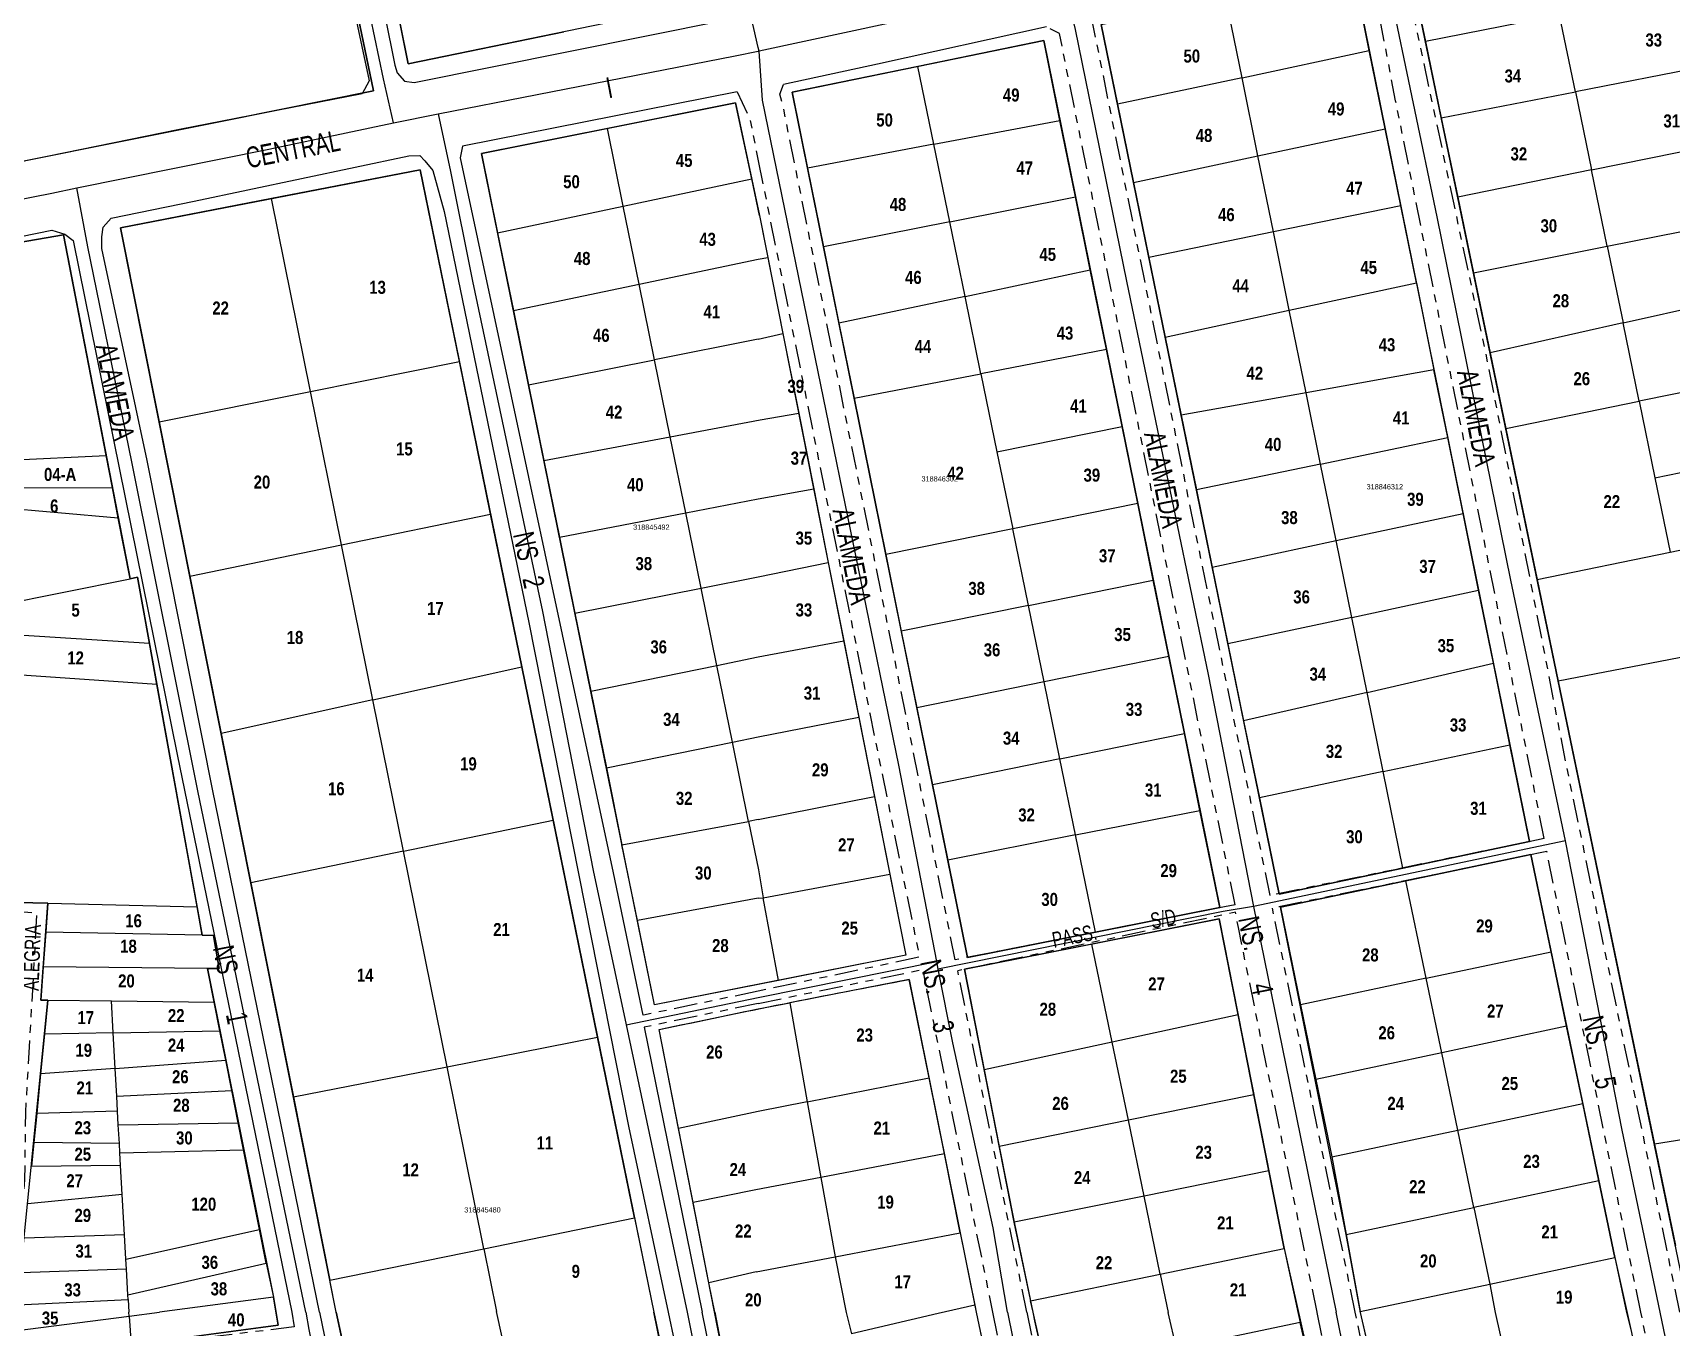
# Model space of a CAD drawing. Extents: x 205316 to 208372, y 4848714 to 4853250.
# Drawn here: x 205657.1 to 205971.5, y 4852564.6 to 4852812.9 of the extents above; entities that cross this region are included whole.
import ezdxf
from ezdxf.enums import TextEntityAlignment as Align

# ---------------------------------------------------------------- set-up
doc = ezdxf.new("R2010")
doc.units = 0
doc.header["$LTSCALE"] = 1.5
doc.header["$MEASUREMENT"] = 0
doc.linetypes.add('TRACO_25', pattern=[8, 3, -1, 1, -1, 1, -1])
for name, color, linetype in [('CD-MALHA-LOTES', 40, 'CONTINUOUS'), ('CD_TXT_QUADRA', 7, 'CONTINUOUS'), ('RU-QUADRAS', 6, 'CONTINUOUS'), ('SV-EIXO-RUA-N-PAV', 6, 'CONTINUOUS'), ('SV-EIXO-RUA-PAV', 20, 'CONTINUOUS'), ('SV-RUA-NAO-PAV-S-GUIA-C-GUIA', 7, 'CONTINUOUS'), ('SV-RUA-PAVIM-S-GUIA-C-GUIA', 7, 'CONTINUOUS'), ('SV-TXT-RUA-N-PAV-S-GUIA-C-GUIA', 7, 'CONTINUOUS'), ('SV-TXT-RUA-PAV-S-GUIA-C-GUIA', 7, 'CONTINUOUS'), ('Th_NmrPort', 7, 'CONTINUOUS')]:
    doc.layers.add(name, color=color, linetype=linetype)
doc.styles.add('ARIAL', font='arial.ttf')
doc.styles.add('ROMANS', font='arial.ttf', dxfattribs={"height": 0.2})
doc.styles.get("Standard").update_dxf_attribs({"font": 'swisscbo.ttf'})

msp = doc.modelspace()

# ---------------------------------------------------------------- linework, layer by layer
at = {"layer": 'CD-MALHA-LOTES', "linetype": 'Continuous'}
for p, q in [((205913.56, 4852809.53), (205910.58, 4852824.26)), ((205889.14, 4852804.33), (205886.09, 4852819.36)), ((205922.76, 4852818.9), (205924.33, 4852811.29)), ((205950.08, 4852816.3), (205924.33, 4852811.29)), ((205953.11, 4852801.64), (205950.08, 4852816.3)), ((205862.14, 4852814.56), (205865.27, 4852799.24)), ((205851.1, 4852811.45), (205826.94, 4852806.5)), ((205854.21, 4852796.14), (205851.1, 4852811.45)), ((205889.14, 4852804.33), (205913.56, 4852809.53)), ((205916.61, 4852794.52), (205913.56, 4852809.53)), ((205924.33, 4852811.29), (205927.38, 4852796.63)), ((205826.94, 4852806.5), (205802.82, 4852801.55)), ((205830.01, 4852791.56), (205826.94, 4852806.5)), ((205977.99, 4852806.49), (205953.11, 4852801.64)), ((205889.14, 4852804.33), (205865.27, 4852799.24)), ((205892.2, 4852789.32), (205889.14, 4852804.33)), ((205802.82, 4852801.55), (205805.78, 4852786.96)), ((205865.27, 4852799.24), (205868.34, 4852784.24)), ((205927.38, 4852796.63), (205953.11, 4852801.64)), ((205953.11, 4852801.64), (205956.2, 4852786.65)), ((205830.01, 4852791.56), (205854.21, 4852796.14)), ((205857.18, 4852781.49), (205854.21, 4852796.14)), ((205927.38, 4852796.63), (205930.54, 4852781.42)), ((205770.43, 4852779.69), (205767.4, 4852794.6)), ((205892.2, 4852789.32), (205916.61, 4852794.52)), ((205919.6, 4852779.74), (205916.61, 4852794.52)), ((205830.01, 4852791.56), (205805.78, 4852786.96)), ((205833.06, 4852776.7), (205830.01, 4852791.56)), ((205956.2, 4852786.65), (205980.96, 4852791.69)), ((205805.78, 4852786.96), (205808.83, 4852771.89)), ((205868.34, 4852784.24), (205892.2, 4852789.32)), ((205895.17, 4852774.74), (205892.2, 4852789.32)), ((205956.2, 4852786.65), (205930.54, 4852781.42)), ((205959.22, 4852772), (205956.2, 4852786.65)), ((205770.43, 4852779.69), (205795.08, 4852784.93)), ((205796.58, 4852777.92), (205795.08, 4852784.93)), ((205868.34, 4852784.24), (205871.28, 4852769.85)), ((205710.43, 4852744.13), (205702.95, 4852781.13)), ((205833.06, 4852776.7), (205857.18, 4852781.49)), ((205860.03, 4852767.45), (205857.18, 4852781.49)), ((205930.54, 4852781.42), (205933.55, 4852766.92)), ((205746.32, 4852774.57), (205770.43, 4852779.69)), ((205773.48, 4852764.71), (205770.43, 4852779.69)), ((205796.58, 4852777.92), (205798.17, 4852769.87)), ((205919.6, 4852779.74), (205895.17, 4852774.74)), ((205922.59, 4852764.99), (205919.6, 4852779.74)), ((205746.32, 4852774.57), (205749.35, 4852759.66)), ((205833.06, 4852776.7), (205808.83, 4852771.89)), ((205836, 4852762.38), (205833.06, 4852776.7)), ((205895.17, 4852774.74), (205871.28, 4852769.85)), ((205898.22, 4852759.72), (205895.17, 4852774.74)), ((205959.22, 4852772), (205983.93, 4852776.88)), ((205808.83, 4852771.89), (205811.8, 4852757.27)), ((205933.55, 4852766.92), (205959.22, 4852772)), ((205959.22, 4852772), (205962.25, 4852757.3)), ((205773.48, 4852764.71), (205796.33, 4852769.49)), ((205796.33, 4852769.49), (205798.17, 4852769.87)), ((205798.17, 4852769.87), (205801.06, 4852755.26)), ((205871.28, 4852769.85), (205874.4, 4852754.57)), ((205749.35, 4852759.66), (205773.48, 4852764.71)), ((205776.43, 4852750.22), (205773.48, 4852764.71)), ((205836, 4852762.38), (205860.03, 4852767.45)), ((205863.13, 4852752.18), (205860.03, 4852767.45)), ((205898.22, 4852759.72), (205922.59, 4852764.99)), ((205922.59, 4852764.99), (205925.97, 4852748.29)), ((205933.55, 4852766.92), (205936.74, 4852751.57)), ((205836, 4852762.38), (205811.8, 4852757.27)), ((205839.04, 4852747.55), (205836, 4852762.38)), ((205962.25, 4852757.3), (205986.75, 4852762.81)), ((205749.35, 4852759.66), (205752.25, 4852745.42)), ((205874.4, 4852754.57), (205898.22, 4852759.72)), ((205901.44, 4852743.91), (205898.22, 4852759.72)), ((205796.32, 4852754.18), (205801.06, 4852755.26)), ((205801.06, 4852755.26), (205804.08, 4852739.97)), ((205811.8, 4852757.27), (205814.71, 4852742.88)), ((205962.25, 4852757.3), (205936.74, 4852751.57)), ((205965.35, 4852742.27), (205962.25, 4852757.3)), ((205796.32, 4852754.18), (205776.43, 4852750.22)), ((205863.13, 4852752.18), (205839.04, 4852747.55)), ((205866.13, 4852737.42), (205863.13, 4852752.18)), ((205874.4, 4852754.57), (205877.46, 4852739.62)), ((205710.43, 4852744.13), (205738.99, 4852749.86)), ((205744.97, 4852720.6), (205738.99, 4852749.86)), ((205752.25, 4852745.42), (205776.43, 4852750.22)), ((205779.44, 4852735.44), (205776.43, 4852750.22)), ((205936.74, 4852751.57), (205939.76, 4852737.02)), ((205814.71, 4852742.88), (205839.04, 4852747.55)), ((205839.04, 4852747.55), (205842.11, 4852732.58)), ((205925.97, 4852748.29), (205901.44, 4852743.91)), ((205928.61, 4852735.29), (205925.97, 4852748.29)), ((205989.86, 4852747.3), (205965.35, 4852742.27)), ((205681.38, 4852738.3), (205710.43, 4852744.13)), ((205716.39, 4852714.7), (205710.43, 4852744.13)), ((205752.25, 4852745.42), (205755.2, 4852730.89)), ((205814.71, 4852742.88), (205820.8, 4852712.84)), ((205901.44, 4852743.91), (205877.46, 4852739.62)), ((205904.23, 4852730.22), (205901.44, 4852743.91)), ((205796.66, 4852738.67), (205804.08, 4852739.97)), ((205804.08, 4852739.97), (205806.96, 4852725.44)), ((205877.46, 4852739.62), (205880.39, 4852725.26)), ((205939.76, 4852737.02), (205965.35, 4852742.27)), ((205965.35, 4852742.27), (205968.38, 4852727.58)), ((205681.38, 4852738.3), (205687.27, 4852708.69)), ((205779.44, 4852735.44), (205796.66, 4852738.67)), ((205842.11, 4852732.58), (205866.13, 4852737.42)), ((205869.13, 4852722.63), (205866.13, 4852737.42)), ((205939.76, 4852737.02), (205945.77, 4852708.1)), ((205755.2, 4852730.89), (205779.44, 4852735.44)), ((205782.41, 4852720.86), (205779.44, 4852735.44)), ((205904.23, 4852730.22), (205928.61, 4852735.29)), ((205931.56, 4852720.73), (205928.61, 4852735.29)), ((205652.47, 4852730.99), (205671.22, 4852731.85)), ((205672.41, 4852725.65), (205671.22, 4852731.85)), ((205755.2, 4852730.89), (205758.18, 4852716.22)), ((205842.11, 4852732.58), (205845.15, 4852717.77)), ((205904.23, 4852730.22), (205880.39, 4852725.26)), ((205907.22, 4852715.52), (205904.23, 4852730.22)), ((205968.38, 4852727.58), (205992.81, 4852732.59)), ((205968.38, 4852727.58), (205971.32, 4852713.34)), ((205672.41, 4852725.65), (205649.73, 4852725.56)), ((205673.54, 4852719.83), (205672.41, 4852725.65)), ((205796.32, 4852723.52), (205806.96, 4852725.44)), ((205806.96, 4852725.44), (205809.74, 4852711.35)), ((205880.39, 4852725.26), (205883.42, 4852710.44)), ((205673.54, 4852719.83), (205649.65, 4852721.91)), ((205716.39, 4852714.7), (205744.97, 4852720.6)), ((205750.95, 4852691.34), (205744.97, 4852720.6)), ((205758.18, 4852716.22), (205782.41, 4852720.86)), ((205782.41, 4852720.86), (205796.32, 4852723.52)), ((205785.35, 4852706.42), (205782.41, 4852720.86)), ((205869.13, 4852722.63), (205845.15, 4852717.77)), ((205872.11, 4852707.92), (205869.13, 4852722.63)), ((205907.22, 4852715.52), (205931.56, 4852720.73)), ((205934.54, 4852706.01), (205931.56, 4852720.73)), ((205675.79, 4852708.2), (205673.54, 4852719.83)), ((205845.15, 4852717.77), (205820.8, 4852712.84)), ((205848.17, 4852703.1), (205845.15, 4852717.77)), ((205971.32, 4852713.34), (205995.67, 4852718.33)), ((205687.27, 4852708.69), (205716.39, 4852714.7)), ((205722.39, 4852684.99), (205716.39, 4852714.7)), ((205758.18, 4852716.22), (205761.15, 4852701.6)), ((205883.42, 4852710.44), (205907.22, 4852715.52)), ((205910.21, 4852700.81), (205907.22, 4852715.52)), ((205796.32, 4852708.6), (205809.74, 4852711.35)), ((205809.74, 4852711.35), (205812.72, 4852696.32)), ((205820.8, 4852712.84), (205823.77, 4852698.18)), ((205945.77, 4852708.1), (205971.32, 4852713.34)), ((205649.24, 4852702.89), (205675.79, 4852708.2)), ((205687.27, 4852708.69), (205693.28, 4852678.5)), ((205785.35, 4852706.42), (205796.32, 4852708.6)), ((205883.42, 4852710.44), (205886.43, 4852695.73)), ((205945.77, 4852708.1), (205949.82, 4852688.58)), ((205761.15, 4852701.6), (205785.35, 4852706.42)), ((205788.37, 4852691.59), (205785.35, 4852706.42)), ((205848.17, 4852703.1), (205872.11, 4852707.92)), ((205875.08, 4852693.33), (205872.11, 4852707.92)), ((205910.21, 4852700.81), (205934.54, 4852706.01)), ((205937.38, 4852692.02), (205934.54, 4852706.01)), ((205848.17, 4852703.1), (205823.77, 4852698.18)), ((205851.18, 4852688.44), (205848.17, 4852703.1)), ((205761.15, 4852701.6), (205764.19, 4852686.65)), ((205910.21, 4852700.81), (205886.43, 4852695.73)), ((205913.14, 4852686.41), (205910.21, 4852700.81)), ((205679.54, 4852695.78), (205648.37, 4852697.77)), ((205680.96, 4852687.92), (205679.54, 4852695.78)), ((205796.32, 4852693.21), (205812.72, 4852696.32)), ((205812.72, 4852696.32), (205815.61, 4852681.68)), ((205823.77, 4852698.18), (205826.76, 4852683.45)), ((205886.43, 4852695.73), (205889.45, 4852680.93)), ((205999.7, 4852698.22), (205949.82, 4852688.58)), ((205788.37, 4852691.59), (205796.32, 4852693.21)), ((205875.08, 4852693.33), (205851.18, 4852688.44)), ((205878.08, 4852678.53), (205875.08, 4852693.33)), ((205680.96, 4852687.92), (205647.09, 4852690.23)), ((205722.39, 4852684.99), (205750.95, 4852691.34)), ((205756.97, 4852661.92), (205750.95, 4852691.34)), ((205764.19, 4852686.65), (205788.37, 4852691.59)), ((205791.37, 4852676.87), (205788.37, 4852691.59)), ((205913.14, 4852686.41), (205937.38, 4852692.02)), ((205940.55, 4852676.38), (205937.38, 4852692.02)), ((205688.67, 4852645.28), (205680.96, 4852687.92)), ((205764.19, 4852686.65), (205767.18, 4852671.92)), ((205851.18, 4852688.44), (205826.76, 4852683.45)), ((205854.21, 4852673.65), (205851.18, 4852688.44)), ((205913.14, 4852686.41), (205889.45, 4852680.93)), ((205916.23, 4852671.21), (205913.14, 4852686.41)), ((205949.82, 4852688.58), (205968.27, 4852599.76)), ((205722.39, 4852684.99), (205693.28, 4852678.5)), ((205728.26, 4852655.95), (205722.39, 4852684.99)), ((205826.76, 4852683.45), (205829.76, 4852668.65)), ((205796.32, 4852677.89), (205815.61, 4852681.68)), ((205815.61, 4852681.68), (205818.62, 4852666.46)), ((205889.45, 4852680.93), (205892.47, 4852666.16)), ((205693.28, 4852678.5), (205698.97, 4852649.87)), ((205767.18, 4852671.92), (205791.37, 4852676.87)), ((205791.37, 4852676.87), (205796.32, 4852677.89)), ((205794.46, 4852661.67), (205791.37, 4852676.87)), ((205854.21, 4852673.65), (205878.08, 4852678.53)), ((205881.08, 4852663.77), (205878.08, 4852678.53)), ((205854.21, 4852673.65), (205829.76, 4852668.65)), ((205857.21, 4852659.06), (205854.21, 4852673.65)), ((205916.23, 4852671.21), (205940.55, 4852676.38)), ((205944.31, 4852657.8), (205940.55, 4852676.38)), ((205767.18, 4852671.92), (205770.18, 4852657.17)), ((205916.23, 4852671.21), (205892.47, 4852666.16)), ((205920, 4852652.68), (205916.23, 4852671.21)), ((205829.76, 4852668.65), (205832.68, 4852654.22)), ((205796.32, 4852662.02), (205818.62, 4852666.46)), ((205818.62, 4852666.46), (205821.57, 4852651.53)), ((205892.47, 4852666.16), (205896.25, 4852647.68)), ((205728.26, 4852655.95), (205756.97, 4852661.92)), ((205765.49, 4852620.26), (205756.97, 4852661.92)), ((205770.18, 4852657.17), (205794.46, 4852661.67)), ((205796.32, 4852662.02), (205794.46, 4852661.67)), ((205794.46, 4852661.67), (205796.36, 4852652.37)), ((205857.21, 4852659.06), (205881.08, 4852663.77)), ((205884.86, 4852645.13), (205881.08, 4852663.77)), ((205857.21, 4852659.06), (205832.68, 4852654.22)), ((205861.03, 4852640.43), (205857.21, 4852659.06)), ((205920, 4852652.68), (205944.31, 4852657.8)), ((205728.26, 4852655.95), (205698.97, 4852649.87)), ((205736.62, 4852614.61), (205728.26, 4852655.95)), ((205773.13, 4852642.68), (205770.18, 4852657.17)), ((205944.57, 4852655.29), (205920.6, 4852650.25)), ((205948.45, 4852636.67), (205944.57, 4852655.29)), ((205796.36, 4852652.37), (205797.25, 4852647.02)), ((205797.25, 4852647.02), (205821.57, 4852651.53)), ((205821.57, 4852651.53), (205824.64, 4852636.03)), ((205832.68, 4852654.22), (205836.46, 4852635.59)), ((205896.25, 4852647.68), (205920, 4852652.68)), ((205698.97, 4852649.87), (205707.13, 4852608.85)), ((205920.6, 4852650.25), (205896.51, 4852645.19)), ((205924.49, 4852631.59), (205920.6, 4852650.25)), ((205654.23, 4852646.11), (205660.03, 4852645.97)), ((205660.03, 4852645.97), (205659.63, 4852640.41)), ((205660.03, 4852645.97), (205688.67, 4852645.28)), ((205689.65, 4852639.84), (205688.67, 4852645.28)), ((205796.32, 4852646.91), (205773.13, 4852642.68)), ((205796.32, 4852646.91), (205797.25, 4852647.02)), ((205800.23, 4852631.16), (205797.25, 4852647.02)), ((205896.51, 4852645.19), (205900.37, 4852626.48)), ((205884.79, 4852642.99), (205860.33, 4852638.14)), ((205861.03, 4852640.43), (205884.86, 4852645.13)), ((205888.41, 4852624.55), (205884.79, 4852642.99)), ((205659.63, 4852640.41), (205659.15, 4852633.74)), ((205689.65, 4852639.84), (205659.63, 4852640.41)), ((205836.46, 4852635.59), (205861.03, 4852640.43)), ((205824.64, 4852636.03), (205800.23, 4852631.16)), ((205860.33, 4852638.14), (205835.89, 4852633.3)), ((205864.23, 4852619.3), (205860.33, 4852638.14)), ((205924.49, 4852631.59), (205948.45, 4852636.67)), ((205951.42, 4852622.38), (205948.45, 4852636.67)), ((205690.65, 4852633.46), (205659.15, 4852633.74)), ((205690.65, 4852633.46), (205692.9, 4852633.44)), ((205691.94, 4852627), (205690.65, 4852633.46)), ((205835.89, 4852633.3), (205839.68, 4852613.99)), ((205800.23, 4852631.16), (205796.32, 4852630.38)), ((205825.3, 4852631.35), (205802.36, 4852626.87)), ((205829.09, 4852612.5), (205825.3, 4852631.35)), ((205924.49, 4852631.59), (205900.37, 4852626.48)), ((205927.47, 4852617.3), (205924.49, 4852631.59)), ((205660.01, 4852627.38), (205659.37, 4852620.87)), ((205660.01, 4852627.38), (205672.21, 4852627.24)), ((205672.55, 4852621.11), (205672.21, 4852627.24)), ((205672.21, 4852627.24), (205691.94, 4852627)), ((205693.04, 4852621.48), (205691.94, 4852627)), ((205796.32, 4852625.69), (205802.36, 4852626.87)), ((205802.36, 4852626.87), (205805.73, 4852607.88)), ((205900.37, 4852626.48), (205903.32, 4852612.18)), ((205888.41, 4852624.55), (205864.23, 4852619.3)), ((205891.42, 4852609.22), (205888.41, 4852624.55)), ((205659.37, 4852620.87), (205658.62, 4852613.22)), ((205672.55, 4852621.11), (205659.37, 4852620.87)), ((205672.55, 4852621.11), (205693.04, 4852621.48)), ((205672.93, 4852614.29), (205672.55, 4852621.11)), ((205694.16, 4852615.87), (205693.04, 4852621.48)), ((205736.62, 4852614.61), (205765.49, 4852620.26)), ((205772.58, 4852585.62), (205765.49, 4852620.26)), ((205951.42, 4852622.38), (205927.47, 4852617.3)), ((205954.51, 4852607.54), (205951.42, 4852622.38)), ((205864.23, 4852619.3), (205839.68, 4852613.99)), ((205867.34, 4852604.36), (205864.23, 4852619.3)), ((205927.47, 4852617.3), (205903.32, 4852612.18)), ((205930.56, 4852602.46), (205927.47, 4852617.3)), ((205672.93, 4852614.29), (205658.62, 4852613.22)), ((205672.93, 4852614.29), (205694.16, 4852615.87)), ((205673.23, 4852608.98), (205672.93, 4852614.29)), ((205695.32, 4852610.05), (205694.16, 4852615.87)), ((205707.13, 4852608.85), (205736.62, 4852614.61)), ((205743.68, 4852579.7), (205736.62, 4852614.61)), ((205839.68, 4852613.99), (205842.56, 4852599.33)), ((205658.62, 4852613.22), (205657.88, 4852605.63)), ((205805.73, 4852607.88), (205829.09, 4852612.5)), ((205832.03, 4852597.9), (205829.09, 4852612.5)), ((205903.32, 4852612.18), (205906.39, 4852597.34)), ((205673.23, 4852608.98), (205695.32, 4852610.05)), ((205673.39, 4852606.1), (205673.23, 4852608.98)), ((205696.56, 4852603.84), (205695.32, 4852610.05)), ((205707.13, 4852608.85), (205714.14, 4852573.65)), ((205805.73, 4852607.88), (205796.32, 4852606.02)), ((205805.73, 4852607.88), (205808.35, 4852593.38)), ((205891.42, 4852609.22), (205867.34, 4852604.36)), ((205894.28, 4852594.63), (205891.42, 4852609.22)), ((205930.56, 4852602.46), (205954.51, 4852607.54)), ((205957.59, 4852592.71), (205954.51, 4852607.54)), ((205657.88, 4852605.63), (205657.33, 4852600.09)), ((205673.39, 4852606.1), (205657.88, 4852605.63)), ((205673.54, 4852603.45), (205673.39, 4852606.1)), ((205796.32, 4852606.02), (205781.03, 4852602.78)), ((205867.34, 4852604.36), (205842.56, 4852599.33)), ((205870.35, 4852589.8), (205867.34, 4852604.36)), ((205673.54, 4852603.45), (205696.56, 4852603.84)), ((205673.74, 4852599.89), (205673.54, 4852603.45)), ((205697.59, 4852598.67), (205696.56, 4852603.84)), ((205783.83, 4852588.56), (205781.03, 4852602.78)), ((205906.39, 4852597.34), (205930.56, 4852602.46)), ((205933.65, 4852587.63), (205930.56, 4852602.46)), ((205993.16, 4852603.64), (205968.27, 4852599.76)), ((205657.33, 4852600.09), (205656.88, 4852595.48)), ((205673.74, 4852599.89), (205657.33, 4852600.09)), ((205673.84, 4852598.07), (205673.74, 4852599.89)), ((205673.84, 4852598.07), (205697.59, 4852598.67)), ((205673.97, 4852595.68), (205673.84, 4852598.07)), ((205700.63, 4852583.41), (205697.59, 4852598.67)), ((205842.56, 4852599.33), (205845.43, 4852584.76)), ((205968.27, 4852599.76), (205972.31, 4852580.33)), ((205673.97, 4852595.68), (205656.88, 4852595.48)), ((205674.28, 4852590.12), (205673.97, 4852595.68)), ((205832.03, 4852597.9), (205808.35, 4852593.38)), ((205835.08, 4852582.75), (205832.03, 4852597.9)), ((205906.39, 4852597.34), (205909.13, 4852582.4)), ((205808.35, 4852593.38), (205795.83, 4852590.99)), ((205808.35, 4852593.38), (205811.09, 4852578.17)), ((205894.28, 4852594.63), (205870.35, 4852589.8)), ((205897.21, 4852579.72), (205894.28, 4852594.63)), ((205957.59, 4852592.71), (205933.65, 4852587.63)), ((205960.66, 4852577.99), (205957.59, 4852592.71)), ((205674.28, 4852590.12), (205656.16, 4852588.28)), ((205674.72, 4852582.33), (205674.28, 4852590.12)), ((205795.83, 4852590.99), (205783.83, 4852588.56)), ((205786.86, 4852573.18), (205783.83, 4852588.56)), ((205870.35, 4852589.8), (205845.43, 4852584.76)), ((205873.45, 4852574.83), (205870.35, 4852589.8)), ((205743.68, 4852579.7), (205772.58, 4852585.62)), ((205772.58, 4852585.62), (205776.28, 4852567.53)), ((205909.13, 4852582.4), (205933.65, 4852587.63)), ((205933.65, 4852587.63), (205936.72, 4852572.92)), ((205674.72, 4852582.33), (205655.51, 4852581.74)), ((205674.98, 4852577.7), (205674.72, 4852582.33)), ((205674.98, 4852577.7), (205700.63, 4852583.41)), ((205701.93, 4852576.9), (205700.63, 4852583.41)), ((205811.09, 4852578.17), (205835.08, 4852582.75)), ((205835.08, 4852582.75), (205837.87, 4852568.86)), ((205845.43, 4852584.76), (205848.59, 4852569.72)), ((205909.13, 4852582.4), (205911.83, 4852567.65)), ((205714.14, 4852573.65), (205743.68, 4852579.7)), ((205743.68, 4852579.7), (205746.13, 4852567.62)), ((205873.45, 4852574.83), (205897.21, 4852579.72)), ((205897.21, 4852579.72), (205899.94, 4852567.27)), ((205675.08, 4852575.76), (205674.98, 4852577.7)), ((205675.36, 4852570.86), (205701.93, 4852576.9)), ((205795.95, 4852575.28), (205811.09, 4852578.17)), ((205811.09, 4852578.17), (205813.17, 4852567.46)), ((205936.72, 4852572.92), (205960.66, 4852577.99)), ((205960.66, 4852577.99), (205962.94, 4852567.47)), ((205675.08, 4852575.76), (205654.85, 4852575.07)), ((205675.36, 4852570.86), (205675.08, 4852575.76)), ((205715.35, 4852567.53), (205714.14, 4852573.65)), ((205795.95, 4852575.28), (205786.86, 4852573.18)), ((205787.97, 4852567.53), (205786.86, 4852573.18)), ((205848.59, 4852569.72), (205873.45, 4852574.83)), ((205873.45, 4852574.83), (205874.99, 4852567.45)), ((205911.83, 4852567.65), (205936.72, 4852572.92)), ((205936.72, 4852572.92), (205937.72, 4852567.45)), ((205654.24, 4852568.96), (205675.41, 4852569.95)), ((205675.41, 4852569.95), (205675.36, 4852570.86)), ((205675.41, 4852569.95), (205675.54, 4852567.53)), ((205704.23, 4852565.02), (205703.3, 4852570.39)), ((205849.04, 4852567.53), (205848.59, 4852569.72)), ((205653.7, 4852563.96), (205675.6, 4852566.77)), ((205675.6, 4852566.77), (205675.54, 4852567.53)), ((205675.6, 4852566.77), (205681.47, 4852567.51)), ((205675.6, 4852566.77), (205676, 4852561.24)), ((205715.35, 4852567.53), (205720.36, 4852544.05)), ((205750, 4852550.11), (205746.13, 4852567.62)), ((205778.69, 4852555.94), (205776.28, 4852567.53)), ((205787.97, 4852567.53), (205789.78, 4852558.12)), ((205837.87, 4852568.86), (205830.83, 4852567.27)), ((205837.87, 4852568.86), (205838.14, 4852567.53)), ((205838.14, 4852567.53), (205841.09, 4852553.61)), ((205851.73, 4852555.56), (205849.04, 4852567.53)), ((205876.58, 4852560.54), (205874.99, 4852567.45)), ((205899.94, 4852567.27), (205900.32, 4852565.56)), ((205911.87, 4852567.45), (205911.83, 4852567.65)), ((205915.23, 4852553.02), (205911.87, 4852567.45)), ((205937.72, 4852567.45), (205939.75, 4852558.33)), ((205962.94, 4852567.47), (205963.86, 4852563.61)), ((205676, 4852561.24), (205704.23, 4852565.02)), ((205900.32, 4852565.56), (205876.58, 4852560.54)), ((205903.67, 4852550.82), (205900.32, 4852565.56))]:
    msp.add_line(p, q, dxfattribs=at)
at = {"layer": 'CD-MALHA-LOTES', "linetype": 'Continuous', "flags": 128}
for points in [[(205618.97, 4852790.99), (205618.81, 4852787.4), (205620.53, 4852783.39), (205624.74, 4852782.26), (205722.53, 4852801.8), (205676.83, 4853021.2), (205685.83, 4853023.06)], [(205726.13, 4852821.96), (205729.14, 4852806.98), (205759.05, 4852813.12)], [(205795.08, 4852784.93), (205791.95, 4852799.49), (205767.4, 4852794.6)], [(205767.4, 4852794.6), (205743.23, 4852789.78), (205746.32, 4852774.57)], [(205738.99, 4852749.86), (205731.46, 4852786.66), (205702.95, 4852781.13)], [(205702.95, 4852781.13), (205673.98, 4852775.51), (205681.38, 4852738.3)], [(205671.22, 4852731.85), (205663.03, 4852774.2), (205640.78, 4852770.37), (205640.79, 4852766.81)], [(205679.54, 4852695.78), (205677.24, 4852708.49), (205675.79, 4852708.2)], [(205796.32, 4852630.38), (205776.42, 4852626.46), (205773.13, 4852642.68)], [(205692.9, 4852633.44), (205691.79, 4852639.8), (205689.65, 4852639.84)], [(205659.15, 4852633.74), (205658.69, 4852627.4), (205660.01, 4852627.38)], [(205781.03, 4852602.78), (205777.29, 4852621.72), (205796.32, 4852625.69)], [(205701.93, 4852576.9), (205703.3, 4852570.39)], [(205703.3, 4852570.39), (205681.47, 4852567.51)], [(205813.17, 4852567.46), (205814.21, 4852563.37)], [(205830.83, 4852567.27), (205814.21, 4852563.37)]]:
    msp.add_lwpolyline(points, dxfattribs=at)
at = {"layer": 'RU-QUADRAS', "linetype": 'Continuous'}
for points in [[(205618.87, 4852787.51), (205618.97, 4852790.99), (205658.18, 4853065.09), (205736.93, 4853068.66), (205741.78, 4853044.93), (205682.89, 4853037.76), (205685.83, 4853023.06), (205676.83, 4853021.2), (205722.53, 4852801.8), (205624.31, 4852782.08, -0.455627)], [(205921.08, 4852826.95), (205971.82, 4852837.25), (206026.66, 4852567.34), (206028.31, 4852560.53), (206046.73, 4852471.23, -0.007509), (206052.43, 4852442.03, -0.011318), (206003.98, 4852431.77, 0.002937), (205984.74, 4852521.09), (205974.96, 4852567.53)], [(205673.98, 4852775.51), (205731.46, 4852786.66), (205776.28, 4852567.53), (205784.92, 4852526.45), (205796.29, 4852471.47), (205797.22, 4852466.35), (205804.2, 4852438.12), (205796.55, 4852436.33, 0.005787), (205746.94, 4852426.13), (205720.36, 4852544.05), (205715.35, 4852567.53)], [(205896.51, 4852645.19), (205944.57, 4852655.29), (205960.66, 4852577.99), (205963.86, 4852563.61), (205972.99, 4852519.29, 0.006566), (205995.68, 4852419.69, -0.004359), (205945.87, 4852414.14), (205937.69, 4852450.34), (205915.23, 4852553.02), (205911.87, 4852567.45), (205909.13, 4852582.4)], [(205835.89, 4852633.3), (205884.79, 4852642.99), (205897.21, 4852579.72), (205906.93, 4852536.37), (205910.44, 4852521.61), (205930.34, 4852433.72), (205881.77, 4852423.57), (205864.92, 4852496.82), (205855.41, 4852540.67, -0.010618), (205849.04, 4852567.53), (205845.43, 4852584.76)], [(205777.29, 4852621.72, -0.006395), (205825.3, 4852631.35), (205838.14, 4852567.53), (205841.09, 4852553.61), (205847.66, 4852524.12), (205850.69, 4852509.46), (205873.04, 4852407.26), (205823.56, 4852402.52), (205801.94, 4852499.7, 0.013287), (205796.42, 4852525.26), (205789.78, 4852558.12)]]:
    msp.add_lwpolyline(points, format="xyb", close=True, dxfattribs=at)
for points in [[(205682.89, 4853037.76), (205741.78, 4853044.93), (205788.01, 4852819.07), (205729.14, 4852806.98)], [(205862.14, 4852814.56), (205910.58, 4852824.26), (205944.31, 4852657.8), (205896.25, 4852647.68)], [(205802.82, 4852801.55), (205851.1, 4852811.45), (205884.86, 4852645.13), (205836.46, 4852635.59)], [(205743.23, 4852789.78), (205791.95, 4852799.49), (205796.58, 4852777.92), (205824.64, 4852636.03), (205776.42, 4852626.46)]]:
    msp.add_lwpolyline(points, close=True, dxfattribs=at)
msp.add_lwpolyline([(205640.78, 4852770.37), (205663.03, 4852774.2), (205675.79, 4852708.2), (205677.24, 4852708.49), (205689.65, 4852639.84), (205691.79, 4852639.8), (205692.9, 4852633.44), (205690.65, 4852633.46), (205703.3, 4852570.39), (205704.23, 4852565.02), (205653.34, 4852558.2)], dxfattribs=at)
msp.add_lwpolyline([(205653.7, 4852563.96), (205660.01, 4852627.38), (205658.69, 4852627.4), (205660.03, 4852645.97), (205654.23, 4852646.11), (205652.76, 4852626.57), (205654.11, 4852626.35), (205651.86, 4852613.23), (205650.83, 4852604.2, -0.008283), (205647.75, 4852570.8), (205645.87, 4852571.15), (205640.94, 4852555.68)], format="xyb", dxfattribs=at)
at = {"layer": 'SV-EIXO-RUA-N-PAV', "flags": 128}
for points in [[(205969.4, 4852567.53), (205962.05, 4852602.41), (205951.2, 4852657.91), (205940.75, 4852707.92), (205926.56, 4852777.62), (205917.52, 4852821.17), (205915.27, 4852834.24), (205913.86, 4852841.61), (205902.03, 4852897.97), (205891.71, 4852951.53), (205881.38, 4853003.15), (205870.41, 4853051.55), (205864.73, 4853080.75)], [(205796.32, 4852810.14), (205792.13, 4852828.4), (205785.55, 4852859.3), (205778.53, 4852892.93), (205770.34, 4852932.99), (205764.69, 4852961.45), (205758.45, 4852989.81), (205754.44, 4853007.39), (205751.43, 4853022.85), (205749.17, 4853032.84), (205747.29, 4853041.63), (205745.41, 4853051.24), (205743.86, 4853060.43), (205743.19, 4853067.96), (205743.06, 4853074.47)], [(205809.11, 4853047.03), (205817.5, 4853004.44), (205831.05, 4852941.2), (205842.67, 4852881.83), (205853.66, 4852828.58), (205855.16, 4852822.05), (205857.1, 4852813.6), (205866.95, 4852765.29), (205882.67, 4852689.85), (205891.33, 4852645.32), (205907.22, 4852567.53)], [(205844.17, 4852567.53), (205841.37, 4852583.7), (205833.63, 4852619.19), (205830.82, 4852633.34), (205830.57, 4852634.8), (205823.31, 4852672.43), (205807.82, 4852747.93), (205797.17, 4852800.05), (205796.49, 4852809.45), (205796.32, 4852810.14)], [(205951.2, 4852657.91), (205891.33, 4852645.32), (205885.52, 4852644.41), (205830.79, 4852633.3)], [(205796.32, 4852627.88), (205830.57, 4852634.8)], [(205771.01, 4852622.67), (205796.33, 4852627.88)], [(205844.17, 4852567.53), (205854.97, 4852514.12), (205856.05, 4852508.77), (205875.84, 4852421.83), (205877.12, 4852419.07), (205879.98, 4852417.27), (205882.91, 4852417.48), (205928.38, 4852427.4), (205931.48, 4852428.3), (205934.4, 4852430.36), (205935.32, 4852432.96), (205935.32, 4852435.68), (205920.92, 4852499.58), (205917.27, 4852517.69), (205907.22, 4852567.53)], [(206032.01, 4852567.53), (206040.81, 4852522.5), (206042.23, 4852515.22), (206045.98, 4852502.99), (206058.13, 4852444.51), (206058.55, 4852442.54), (206057.56, 4852438.92), (206054.89, 4852436.7), (206028.8, 4852431.97), (206003.69, 4852428.09), (206000.82, 4852428.28), (205997.38, 4852430.87), (205995.93, 4852433.87), (205981.75, 4852507.95), (205979.47, 4852518.95), (205969.4, 4852567.53)]]:
    msp.add_lwpolyline(points, dxfattribs=at)
at = {"layer": 'SV-EIXO-RUA-PAV', "flags": 128}
for points in [[(205726.37, 4852795.69), (205724.39, 4852804.11), (205701.11, 4852915.17), (205687.33, 4852982.76)], [(206316.76, 4852792.55), (206309.87, 4852792.68), (206303.13, 4852794.74), (206286.56, 4852801.66), (206258.48, 4852812.34), (206228.3, 4852823.59), (206161.89, 4852847.33), (206110.61, 4852865.77), (206095.55, 4852870.2), (206035.55, 4852858.21), (205975.31, 4852846.25), (205915.27, 4852834.24), (205855.16, 4852822.05), (205796.49, 4852809.45), (205796.32, 4852809.42)], [(205610.11, 4852772.68), (205627.53, 4852775.65), (205660.8, 4852782.2), (205665.6, 4852783.23), (205702.41, 4852790.61), (205726.37, 4852795.69), (205734.9, 4852797.42), (205791.88, 4852808.55), (205796.32, 4852809.42)], [(205734.9, 4852797.42), (205737.27, 4852786.35), (205741.48, 4852765.28), (205754.92, 4852701.91), (205764.67, 4852652.25), (205771.01, 4852622.67), (205782.67, 4852567.53)], [(205709.5, 4852567.53), (205688.79, 4852667.53), (205676.15, 4852730.63), (205667.72, 4852771.86), (205665.6, 4852783.23)], [(205709.5, 4852567.53), (205710.09, 4852564.19), (205720.84, 4852510.44), (205732.78, 4852466.28)], [(205782.67, 4852567.53), (205796.32, 4852499.82)]]:
    msp.add_lwpolyline(points, dxfattribs=at)
at = {"layer": 'SV-RUA-NAO-PAV-S-GUIA-C-GUIA', "linetype": 'TRACO_25', "flags": 128}
for points in [[(205947.12, 4852658.36), (205918.62, 4852799.9), (205913.59, 4852826.27)], [(205973.15, 4852567.53), (205951.52, 4852671.83), (205936.55, 4852748.54), (205921.99, 4852816.85), (205920.41, 4852823.58), (205919.7, 4852826.7), (205919.96, 4852827.41)], [(205894.55, 4852647.48), (205878.53, 4852725.4), (205860.41, 4852815.31), (205860.81, 4852815.89)], [(205887.81, 4852645.68), (205855.55, 4852805.67), (205854.14, 4852812.8), (205851.64, 4852814.08)], [(205834.13, 4852635.1), (205801.1, 4852798.82), (205800.48, 4852801.18), (205801.19, 4852803.03)], [(205792.28, 4852801.6), (205794.68, 4852796.57), (205796.33, 4852788.4)], [(205796.33, 4852788.4), (205817.73, 4852682.34), (205827.26, 4852635.62), (205796.32, 4852629.09)], [(205947.12, 4852658.36), (205894.55, 4852647.48)], [(205947.63, 4852655.88), (205894.98, 4852645)], [(205965.66, 4852567.53), (205952.94, 4852629.79), (205947.63, 4852655.88)], [(205887.81, 4852645.68), (205834.13, 4852635.1)], [(205651.6, 4852567.54), (205654.55, 4852580.53), (205655.6, 4852592.91), (205655.78, 4852605.86), (205656.49, 4852618.42), (205657.95, 4852644.09), (205654.7, 4852644.29), (205654.54, 4852625.09), (205653.41, 4852605.95), (205651.64, 4852584.86), (205648.07, 4852568.07), (205647.89, 4852567.54)], [(205903.56, 4852567.53), (205888.44, 4852641.31), (205887.91, 4852644.24), (205834.6, 4852633.01)], [(205910.87, 4852567.53), (205894.98, 4852645)], [(205796.32, 4852626.75), (205827.85, 4852633.25), (205841.29, 4852567.53)], [(205847.84, 4852567.53), (205834.6, 4852633.01)], [(205796.32, 4852629.09), (205774.17, 4852624.47)], [(205796.33, 4852626.75), (205774.46, 4852622.2)], [(205707.28, 4852564.68), (205686.08, 4852562.15), (205676.12, 4852560.63), (205652.38, 4852557.87), (205649.32, 4852558.48), (205650.97, 4852564.74), (205651.6, 4852567.54)], [(205841.29, 4852567.53), (205852.16, 4852514.59), (205854.68, 4852502.27), (205872.88, 4852419.49), (205873.57, 4852416.95), (205874.69, 4852414.49), (205876.16, 4852413.97), (205936.46, 4852425.94), (205939.47, 4852426.68), (205940.36, 4852427.59), (205940.45, 4852428.94), (205939.81, 4852431.5), (205930.32, 4852476.38), (205924.32, 4852505.65), (205921.67, 4852514.79), (205921.16, 4852517.27), (205910.87, 4852567.53)], [(205847.84, 4852567.53), (205858.49, 4852514.83), (205859.56, 4852509.53), (205879.25, 4852423), (205879.93, 4852421.55), (205880.9, 4852420.93), (205882.4, 4852421.04), (205927.5, 4852430.88), (205929.91, 4852431.58), (205931.4, 4852432.63), (205931.73, 4852433.58), (205931.73, 4852435.28), (205917.41, 4852498.83), (205913.75, 4852516.98), (205903.56, 4852567.53)], [(206035.78, 4852567.53), (206045.06, 4852522.1), (206048, 4852507.74), (206062.56, 4852435.75), (206039, 4852432.15), (205998.94, 4852425.07), (205996.61, 4852426.52), (205995.86, 4852428.18), (205992.88, 4852441.27), (205977.55, 4852509.34), (205975.5, 4852519.39), (205965.66, 4852567.53)]]:
    msp.add_lwpolyline(points, dxfattribs=at)
at = {"layer": 'SV-RUA-PAVIM-S-GUIA-C-GUIA', "flags": 128}
for points in [[(205691.19, 4852982.7), (205684.25, 4852981.13), (205699.08, 4852909.51), (205721.65, 4852803.73), (205720.3, 4852801.25), (205685.31, 4852794.38), (205631.29, 4852783.37), (205627.98, 4852782.75), (205623.54, 4852782.85), (205619.99, 4852784.64), (205619.41, 4852785.9)], [(205691.19, 4852982.7), (205726.58, 4852806.71), (205727.03, 4852805.25), (205728.47, 4852803.68), (205730.33, 4852803.41), (205789.87, 4852815.35)], [(205851.64, 4852814.08), (205819.22, 4852806.95), (205801.19, 4852803.03)], [(205792.28, 4852801.6), (205739.58, 4852791.21), (205739.14, 4852788.97), (205768.46, 4852651.79), (205774.17, 4852624.47)], [(205712.17, 4852567.53), (205691.68, 4852667.53), (205679.1, 4852730.87), (205670.37, 4852771.56), (205670.4, 4852773.82), (205670.63, 4852775.67), (205672.16, 4852777.41), (205688.08, 4852780.66), (205729.31, 4852789.32), (205731.37, 4852789.41), (205732.32, 4852788.4), (205733.88, 4852786.5), (205736.04, 4852778.68), (205752.3, 4852699.82), (205771.44, 4852603.21), (205779.01, 4852567.53)], [(205618.91, 4852767.2), (205634.09, 4852769.65), (205660.77, 4852775.09), (205663.28, 4852774.33), (205664.88, 4852773.13), (205684.83, 4852674.48), (205706.8, 4852567.53)], [(205774.46, 4852622.2), (205785.58, 4852567.53)], [(205706.8, 4852567.53), (205707.28, 4852564.68)], [(205712.17, 4852567.53), (205723.89, 4852510.3), (205735.05, 4852466.43)], [(205779.01, 4852567.53), (205782.68, 4852550.23), (205796.32, 4852479.93)], [(205796.32, 4852514.67), (205785.58, 4852567.53)]]:
    msp.add_lwpolyline(points, dxfattribs=at)

# ---------------------------------------------------------------- texts
at = {"layer": 'CD_TXT_QUADRA', "color": 7, "linetype": 'Continuous', "style": 'ROMANS'}
for s, p in [('318846302', (205831.14, 4852727.38)), ('318846312', (205916.54, 4852725.86)), ('318845492', (205775.81, 4852718.11)), ('318845480', (205743.41, 4852587.15))]:
    msp.add_text(s, height=1, dxfattribs=at).set_placement(p, align=Align.MIDDLE)
at = {"layer": 'SV-TXT-RUA-N-PAV-S-GUIA-C-GUIA', "style": 'ARIAL', "width": 0.7}
for s, height, rotation, p in [('ALAMEDA                                                                                                   NS.     5', 4, 281, (205930.36, 4852747.9)), ('ALAMEDA                                                                      NS.      4', 4, 281, (205870.32, 4852736.04)), ('ALAMEDA                                                                NS.     3', 4, 281, (205810.56, 4852721.35)), ('PASS.             S/D', 3, 11, (205853.04, 4852637.4)), ('ALEGRIA', 3, 88, (205658.25, 4852629.13))]:
    msp.add_text(s, height=height, rotation=rotation, dxfattribs=at).set_placement(p)
at = {"layer": 'SV-TXT-RUA-PAV-S-GUIA-C-GUIA', "style": 'ARIAL', "width": 0.7}
for s, rotation, p in [('AV.                                                 CENTRAL                                                I', 11, (205640.01, 4852775.55)), ('ALAMEDA                                                                                           NS       1', 281, (205669.23, 4852752.86)), ('NS   2', 282, (205749.24, 4852716.73))]:
    msp.add_text(s, height=4, rotation=rotation, dxfattribs=at).set_placement(p)
at = {"layer": 'Th_NmrPort', "color": 1}
for s, p in [('33', (205966.55, 4852811.57)), ('50', (205877.92, 4852808.48)), ('34', (205939.52, 4852804.67)), ('49', (205843.27, 4852801.01)), ('49', (205905.61, 4852798.34)), ('50', (205818.97, 4852796.22)), ('31', (205970, 4852796.04)), ('48', (205880.26, 4852793.27)), ('32', (205940.67, 4852789.72)), ('45', (205780.52, 4852788.47)), ('47', (205845.85, 4852787.01)), ('50', (205758.9, 4852784.38)), ('47', (205909.12, 4852783.13)), ('48', (205821.54, 4852780.02)), ('46', (205884.55, 4852778.06)), ('30', (205946.42, 4852775.92)), ('43', (205785.01, 4852773.33)), ('48', (205760.94, 4852769.65)), ('45', (205850.27, 4852770.44)), ('45', (205911.85, 4852767.92)), ('13', (205721.69, 4852764.12)), ('46', (205824.49, 4852766.02)), ('44', (205887.28, 4852764.41)), ('28', (205948.72, 4852761.54)), ('22', (205691.58, 4852760.14)), ('41', (205785.83, 4852759.41)), ('46', (205764.61, 4852754.91)), ('43', (205853.58, 4852755.34)), ('44', (205826.33, 4852752.76)), ('43', (205915.36, 4852753.1)), ('42', (205890.01, 4852747.64)), ('39', (205801.93, 4852745.12)), ('26', (205952.74, 4852746.59)), ('41', (205856.16, 4852741.35)), ('42', (205767.06, 4852740.18)), ('41', (205918.09, 4852739.06)), ('15', (205726.84, 4852733.12)), ('40', (205893.52, 4852733.99)), ('37', (205802.55, 4852731.35)), ('04-A', (205659.28, 4852728.22)), ('20', (205699.51, 4852726.76)), ('40', (205771.14, 4852726.26)), ('42', (205832.59, 4852728.46)), ('39', (205858.74, 4852728.09)), ('39', (205920.82, 4852723.46)), ('22', (205958.5, 4852723.01)), ('6', (205660.45, 4852722.16)), ('38', (205896.64, 4852719.95)), ('35', (205803.49, 4852716.01)), ('38', (205772.77, 4852711.12)), ('37', (205861.69, 4852712.62)), ('37', (205923.16, 4852710.59)), ('38', (205836.64, 4852706.36)), ('36', (205898.98, 4852704.74)), ('5', (205664.54, 4852702.21)), ('17', (205732.79, 4852702.52)), ('33', (205803.49, 4852702.24)), ('35', (205864.63, 4852697.52)), ('18', (205705.85, 4852696.95)), ('36', (205775.63, 4852695.15)), ('36', (205839.59, 4852694.58)), ('35', (205926.67, 4852695.38)), ('12', (205663.76, 4852693.02)), ('34', (205902.1, 4852689.92)), ('31', (205805.06, 4852686.28)), ('33', (205866.84, 4852683.16)), ('34', (205778.07, 4852681.24)), ('33', (205929.01, 4852680.17)), ('34', (205843.27, 4852677.64)), ('19', (205739.13, 4852672.71)), ('32', (205905.22, 4852675.1)), ('29', (205806.63, 4852671.56)), ('16', (205713.77, 4852667.94)), ('32', (205780.52, 4852666.09)), ('31', (205870.52, 4852667.69)), ('32', (205846.22, 4852662.91)), ('31', (205932.91, 4852664.18)), ('27', (205811.64, 4852657.17)), ('30', (205909.12, 4852658.72)), ('30', (205784.19, 4852651.77)), ('29', (205873.47, 4852652.23)), ('30', (205850.64, 4852646.7)), ('16', (205674.87, 4852642.6)), ('21', (205745.47, 4852640.92)), ('25', (205812.27, 4852641.2)), ('29', (205934.07, 4852641.61)), ('18', (205673.9, 4852637.72)), ('28', (205787.46, 4852637.85)), ('28', (205912.17, 4852636.05)), ('14', (205719.32, 4852632.18)), ('20', (205673.51, 4852631.07)), ('27', (205871.15, 4852630.49)), ('28', (205850.3, 4852625.63)), ('27', (205936.15, 4852625.28)), ('17', (205665.71, 4852624.03)), ('22', (205683.06, 4852624.42)), ('24', (205683.06, 4852618.75)), ('23', (205815.15, 4852620.69)), ('26', (205915.3, 4852621.12)), ('19', (205665.32, 4852617.77)), ('26', (205786.32, 4852617.43)), ('26', (205683.84, 4852612.68)), ('25', (205875.33, 4852612.78)), ('21', (205665.52, 4852610.53)), ('25', (205938.93, 4852611.39)), ('28', (205684.04, 4852607.21)), ('26', (205852.73, 4852607.57)), ('24', (205917.03, 4852607.57)), ('23', (205665.13, 4852602.9)), ('30', (205684.62, 4852600.95)), ('11', (205753.79, 4852599.99)), ('21', (205818.43, 4852602.84)), ('25', (205665.13, 4852597.82)), ('23', (205880.19, 4852598.2)), ('12', (205728.03, 4852594.82)), ('24', (205790.83, 4852594.87)), ('23', (205943.1, 4852596.46)), ('27', (205663.57, 4852592.73)), ('24', (205856.9, 4852593.33)), ('22', (205921.21, 4852591.6)), ('120', (205687.55, 4852588.24)), ('19', (205819.16, 4852588.64)), ('29', (205665.13, 4852586.09)), ('21', (205884.36, 4852584.65)), ('22', (205791.87, 4852583.08)), ('21', (205946.58, 4852582.91)), ('31', (205665.32, 4852579.24)), ('36', (205689.5, 4852577.09)), ('9', (205760.52, 4852575.35)), ('22', (205861.07, 4852577.01)), ('20', (205923.29, 4852577.36)), ('33', (205663.18, 4852571.81)), ('38', (205691.25, 4852572)), ('17', (205822.44, 4852573.34)), ('21', (205886.8, 4852571.8)), ('20', (205793.78, 4852569.89)), ('19', (205949.36, 4852570.41)), ('35', (205658.86, 4852566.39)), ('40', (205694.57, 4852566.05))]:
    msp.add_text(s, height=2.5, dxfattribs=at).set_placement(p, align=Align.MIDDLE_LEFT)

doc.saveas('drawing.dxf')
